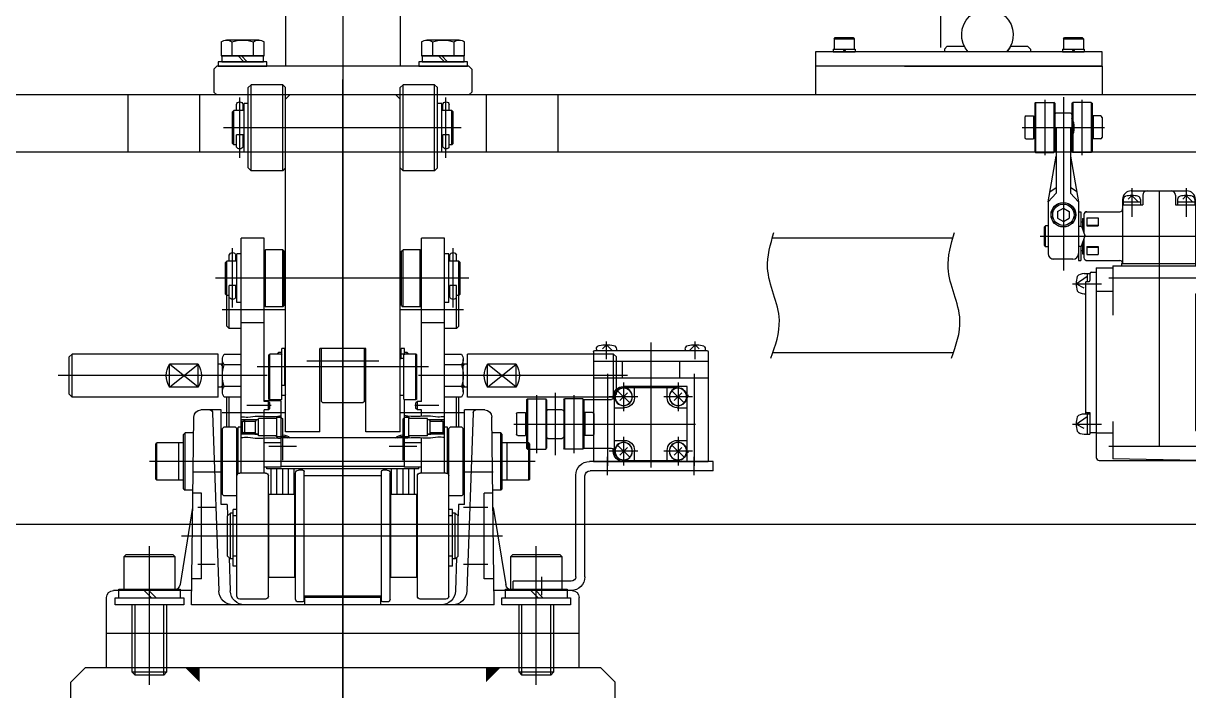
# Model space of a CAD drawing. Header units: millimetres. Extents: x 5349504 to 6791112, y -2212455 to -2153443.
# Drawn here: x 6345025.8 to 6345432.6, y -2200461.6 to -2200228.6 of the extents above; entities that cross this region are included whole.
import ezdxf

# ---------------------------------------------------------------- set-up
doc = ezdxf.new("R2010")
doc.units = ezdxf.units.MM
doc.header["$LTSCALE"] = 400
doc.layers.get('0').update_dxf_attribs({"lineweight": 9})
doc.layers.add('EQUIP', color=8, linetype='Continuous')
doc.layers.add('GRND', color=8, linetype='Continuous')

# ---------------------------------------------------------------- blocks, each defined once
blk = doc.blocks.new('A$C49864C3F')
for p, q in [((-56.2, 61.3), (-56.5, 61)), ((-56.2, 61.3), (-49.8, 61.3)), ((-56.2, 61.3), (-56.2, 43.8)), ((-49.5, 61), (-49.8, 61.3)), ((-49.8, 61.3), (-49.8, 43.8)), ((-43.5, 61), (-43.2, 61.3)), ((-36.8, 61.3), (-43.2, 61.3)), ((-43.2, 61.3), (-43.2, 43.8)), ((-36.8, 61.3), (-36.5, 61)), ((-36.8, 61.3), (-36.8, 43.8)), ((-56.5, 61), (-56.5, 44.1)), ((-44, 57.55), (-49.8, 57.55)), ((-49.5, 61), (-49.5, 44.1)), ((-43.5, 61), (-43.5, 44.1)), ((-36.5, 61), (-36.5, 44.1)), ((-60, 56.05), (-60, 49.05)), ((-59.5, 56.55), (-56.9, 56.55)), ((-56.9, 56.55), (-56.9, 48.55)), ((-56.9, 55.25), (-56.5, 55.25)), ((-36.1, 55.25), (-36.5, 55.25)), ((-36.1, 56.55), (-36.1, 48.55)), ((-33.5, 56.55), (-36.1, 56.55)), ((-33, 56.05), (-33, 49.05)), ((-56.9, 49.85), (-56.5, 49.85)), ((-49, 52.55), (-49, 29.55)), ((-44, 52.55), (-44, 29.55)), ((-36.1, 49.85), (-36.5, 49.85)), ((-59.5, 48.55), (-56.9, 48.55)), ((-33.5, 48.55), (-36.1, 48.55)), ((-56.5, 44.1), (-56.2, 43.8)), ((-56.2, 43.8), (-49.8, 43.8)), ((-51.8, 26.55), (-49, 42.55)), ((-49.8, 43.8), (-49.5, 44.1)), ((-44, 42.55), (-41.2, 26.55)), ((-43.2, 43.8), (-43.5, 44.1)), ((-36.8, 43.8), (-43.2, 43.8)), ((-36.5, 44.1), (-36.8, 43.8)), ((-49, 29.55), (-51.8, 26.55)), ((-51.19, 30.05), (-49, 31.55)), ((-41.81, 30.05), (-44, 31.55)), ((-44, 29.55), (-41.2, 26.55)), ((-22.6, 28.8), (-23.85, 27.55)), ((-22.8, 30.4), (-3.4, 30.4)), ((-22.6, 28.8), (-20.3, 26.5)), ((-18.8, 28.9), (-18.8, 25.5)), ((-7.4, 28.9), (-7.4, 25.5)), ((-3.6, 28.8), (-4.85, 27.55)), ((-3.6, 28.8), (-1.3, 26.5)), ((-51.8, 26.55), (-51.8, 8.55)), ((-41.2, 26.55), (-41.2, 6.1)), ((-25.8, 27.4), (-25.8, 5.1)), ((-25.8, 25.5), (-18.8, 25.5)), ((-25.6, 27.43), (-25.6, 25.5)), ((-19.6, 26.5), (-25.6, 26.5)), ((-19.6, 27.43), (-19.6, 25.5)), ((-7.4, 25.5), (-0.4, 25.5)), ((-6.6, 27.43), (-6.6, 25.5)), ((-0.6, 26.5), (-6.6, 26.5)), ((-0.6, 27.43), (-0.6, 25.5)), ((-0.4, 27.4), (-0.4, 4.2)), ((-48.5, 23.2), (-46.5, 24.36)), ((-48.5, 23.2), (-48.5, 20.9)), ((-48.5, 20.9), (-46.5, 19.74)), ((-46.5, 24.36), (-44.5, 23.2)), ((-46.5, 19.74), (-44.5, 20.9)), ((-44.5, 23.2), (-44.5, 20.9)), ((-41.2, 23.1), (-40.4, 23.1)), ((-40.4, 23.1), (-40.4, 18.1)), ((-39.8, 20.8), (-39.3, 20.8)), ((-39.8, 20.8), (-39.8, 16.96)), ((-39.3, 22.1), (-39.3, 15.54)), ((-38.7, 23.1), (-26.8, 23.1)), ((-38.3, 20.96), (-34.3, 20.96)), ((-38.3, 20.96), (-38.3, 18.19)), ((-34.3, 20.96), (-34.3, 18.19)), ((-53.2, 17.67), (-52.68, 18.2)), ((-53.2, 17.67), (-53.2, 11.42)), ((-51.8, 18.2), (-52.68, 18.2)), ((-52.68, 10.9), (-52.68, 18.2)), ((-41.2, 18.1), (-40.2, 18.1)), ((-40.4, 19.6), (-39.8, 19.6)), ((-40.2, 18.1), (-39.03, 14.77)), ((-38.3, 18.4), (-34.3, 18.4)), ((-38.3, 18.19), (-34.3, 18.19)), ((-40.2, 11.1), (-39.03, 14.43)), ((-39.8, 12.24), (-39.8, 8.4)), ((-39.3, 13.66), (-39.3, 7.1)), ((-53.2, 11.42), (-52.68, 10.9)), ((-51.8, 10.9), (-52.68, 10.9)), ((-41.2, 11.1), (-40.2, 11.1)), ((-40.4, 11.1), (-40.4, 6.1)), ((-40.4, 9.6), (-39.8, 9.6)), ((-39.8, 8.4), (-39.3, 8.4)), ((-38.3, 11.01), (-34.3, 11.01)), ((-38.3, 11.01), (-38.3, 8.24)), ((-38.3, 10.8), (-34.3, 10.8)), ((-38.3, 8.24), (-34.3, 8.24)), ((-34.3, 11.01), (-34.3, 8.24)), ((-43.2, 6.55), (-50.6, 6.55)), ((-41.2, 6.1), (-40.4, 6.1)), ((-38.7, 6.1), (-26.8, 6.1)), ((-29.2, 4.2), (-29.2, -13)), ((-29.2, 4.2), (0, 4.2)), ((-26.2, 5), (-26.2, 4.2)), ((-26.2, 5), (-0.4, 5)), ((0, 4.2), (0, -5.6)), ((-42, -2), (-38.2, 0.6)), ((-39.26, 1.5), (-37.2, 1.5)), ((-38.2, 1.5), (-38.2, -1.22)), ((-37.2, 1.5), (-37.2, -0.92)), ((-36.7, 2), (-35, 2)), ((-35, 3.5), (-29.2, 3.5)), ((-35, 3.5), (-35, -62.7)), ((-13.1, 0), (-13.1, -58.7)), ((-42, -2), (-39.39, -3.41)), ((-38.8, -1.72), (-38.8, -47.5)), ((-38.3, -1.22), (-37.5, -1.22)), ((-39.26, -5.5), (-38.8, -5.5)), ((-35, -4.65), (-29.2, -4.65)), ((-0.4, -5.6), (0, -5.6)), ((-0.4, -5.6), (-0.4, -53.3)), ((-0.4, -8), (0, -8)), ((0, -8), (0, -18)), ((-0.4, -18), (0, -18)), ((-0.4, -40), (0, -40)), ((0, -40), (0, -50)), ((-42, -51), (-38.2, -48.4)), ((-39.26, -47.5), (-37.2, -47.5)), ((-38.3, -47), (-37.2, -47)), ((-38.2, -47.5), (-38.2, -54.5)), ((-37.2, -47), (-37.2, -54.5)), ((-42, -51), (-39.39, -52.41)), ((-29.2, -50.1), (-29.2, -63.2)), ((-0.4, -50), (0, -50)), ((-39.26, -54.5), (-37.2, -54.5)), ((-37.2, -54), (-35, -54)), ((-35, -54.1), (-29.2, -54.1)), ((-0.4, -53.3), (0, -53.3)), ((0, -53.3), (0, -63.7)), ((-34, -63.7), (0, -63.7)), ((0, -63.7), (-29.2, -63.2))]:
    blk.add_line(p, q)
for radius in [4.3, 4.25, 3.73]:
    blk.add_circle((-46.5, 22.05), radius)
for centre, radius, start, end in [((-49, 57.05), 0.5, 90, 180), ((-44, 57.05), 0.5, 0, 90), ((-59.5, 56.05), 0.5, 90, 180), ((-49.5, 52.55), 6.8, 331.9273, 28.0727), ((-33.5, 56.05), 0.5, 0, 90), ((-59.5, 49.05), 0.5, 180, 270), ((-33.5, 49.05), 0.5, 270, 0), ((-49, 48.05), 0.5, 180, 270), ((-44, 48.05), 0.5, 270, 0), ((-22.8, 27.4), 3, 90, 180), ((-24.5, 27.43), 1.1, 105.9837, 180), ((-22.6, 20.8), 8, 74.0164, 105.9836), ((-20.7, 27.43), 1.1, 360, 74.0163), ((-17.3, 28.9), 1.5, 90, 180), ((-8.9, 28.9), 1.5, 0, 90), ((-5.5, 27.43), 1.1, 105.9837, 180), ((-3.6, 20.8), 8, 74.0164, 105.9836), ((-3.4, 27.4), 3, 0, 90), ((-1.7, 27.43), 1.1, 360, 74.0163), ((-38.3, 22.1), 1, 90, 180), ((-26.8, 24.1), 1, 270, 0), ((-39.5, 14.6), 0.5, 340.6374, 19.3625), ((-49.8, 8.55), 2, 180, 270), ((-43.2, 8.55), 2, 270, 0), ((-38.3, 7.1), 1, 180, 270), ((-26.8, 5.1), 1, 0, 90), ((-30.4, -2), 11.6, 167.667, 192.3329), ((-39.36, -1.75), 3.25, 88.2195, 136.7496), ((-36.7, 1.5), 0.5, 90, 180), ((-38.3, -1.72), 0.5, 90, 180), ((-37.5, -0.92), 0.3, 270, 0), ((-39.36, -2.25), 3.25, 223.2504, 271.7805), ((-30.4, -51), 11.6, 167.667, 192.3329), ((-39.36, -50.75), 3.25, 88.2195, 136.7496), ((-38.3, -46.5), 0.5, 180, 270), ((-39.36, -51.25), 3.25, 223.2504, 271.7805), ((-34, -62.7), 1, 180, 270)]:
    blk.add_arc(centre, radius, start, end)
blk.add_point((-53, 61.3))
at = {"layer": 'EQUIP'}
for p, q in [((-53, 62.21), (-53, 42.89)), ((-46.5, 63.11), (-46.5, 2.55)), ((-40, 62.21), (-40, 42.89)), ((-60.86, 52.55), (-32.19, 52.55)), ((-22.6, 31.37), (-22.6, 21.37)), ((-13.1, 30.4), (-13.1, -2.22)), ((-3.6, 31.37), (-3.6, 21.37)), ((-54.64, 14.55), (1.05, 14.55)), ((-30.66, 0), (1.46, 0)), ((-43.31, -2), (-33.21, -2)), ((-43.31, -51), (-33.21, -51)), ((-30.66, -58.7), (1.46, -58.7))]:
    blk.add_line(p, q, dxfattribs=at)
blk = doc.blocks.new('A$C31586371')
for p, q in [((-15.5, 40.8), (-16.91, 39.39)), ((-15.5, 40.8), (-13.5, 38.8)), ((15.5, 40.8), (13.5, 38.8)), ((15.5, 40.8), (16.91, 39.39)), ((-20, 38.3), (-20, 0)), ((19.5, 38.8), (-19.5, 38.8)), ((-19, 39.26), (-19, 38.8)), ((-12, 39.26), (-12, 38.8)), ((12, 39.26), (12, 38.8)), ((19, 39.26), (19, 38.8)), ((20, 38.3), (20, 0)), ((20, 35), (-19.8, 35)), ((-10, 35), (-10, 29.2)), ((10, 35), (10, 29.2)), ((20, 29.2), (-19.8, 29.2)), ((-12.7, 26.2), (9.6, 26.2)), ((-12.7, 0), (-12.7, 26.2)), ((-11.62, 20.48), (-7.38, 24.72)), ((9.2, 25.8), (-9.2, 25.8)), ((-5.7, 22.3), (-5.7, 25.8)), ((5.7, 22.3), (5.7, 25.8)), ((7.38, 20.48), (11.62, 24.72)), ((-13.1, 23.1), (-12.7, 23.1)), ((-8.16, 21.26), (-10.84, 23.94)), ((10.84, 21.26), (8.16, 23.94)), ((12.7, 3.9), (12.7, 22.3)), ((13.1, 21.8), (13.1, 22.7)), ((23.5, 21.65), (13.7, 21.65)), ((23.7, 21.85), (23.4, 21.55)), ((23.4, 21.55), (23.4, 4.65)), ((23.7, 21.85), (30.1, 21.85)), ((23.7, 21.85), (23.7, 4.35)), ((30.4, 21.55), (30.1, 21.85)), ((30.1, 21.85), (30.1, 4.35)), ((30.4, 21.55), (30.4, 4.65)), ((36.4, 21.55), (36.7, 21.85)), ((36.4, 21.55), (36.4, 4.65)), ((43.1, 21.85), (36.7, 21.85)), ((36.7, 21.85), (36.7, 4.35)), ((43.1, 21.85), (43.4, 21.55)), ((43.1, 21.85), (43.1, 4.35)), ((43.4, 21.55), (43.4, 4.65)), ((-9.2, 18.8), (-12.7, 18.8)), ((12.7, 18.8), (9.2, 18.8)), ((19.9, 16.6), (19.9, 9.6)), ((20.4, 17.1), (23, 17.1)), ((23, 17.1), (23, 9.1)), ((30.9, 18.1), (36.7, 18.1)), ((46.4, 17.1), (43.8, 17.1)), ((43.8, 17.1), (43.8, 9.1)), ((46.9, 16.6), (46.9, 9.6)), ((23, 15.8), (23.4, 15.8)), ((43.8, 15.8), (43.4, 15.8)), ((20.4, 9.1), (23, 9.1)), ((23, 10.4), (23.4, 10.4)), ((43.8, 10.4), (43.4, 10.4)), ((46.4, 9.1), (43.8, 9.1)), ((-9.2, 7.4), (-12.7, 7.4)), ((-11.62, 1.48), (-7.38, 5.72)), ((-8.16, 2.26), (-10.84, 4.94)), ((7.38, 1.48), (11.62, 5.72)), ((10.84, 2.26), (8.16, 4.94)), ((12.7, 7.4), (9.2, 7.4)), ((13.1, 3.5), (13.1, 4.4)), ((23.4, 4.65), (13.7, 4.65)), ((23.4, 4.65), (23.7, 4.35)), ((23.7, 4.35), (30.1, 4.35)), ((30.1, 4.35), (30.4, 4.65)), ((35.9, 8.1), (30.9, 8.1)), ((36.7, 4.35), (36.4, 4.65)), ((43.1, 4.35), (36.7, 4.35)), ((43.4, 4.65), (43.1, 4.35)), ((20, 0), (-20, 0)), ((9.2, 0.4), (-9.2, 0.4)), ((-5.7, 0.4), (-5.7, 3.9)), ((5.7, 0.4), (5.7, 3.9)), ((-12.7, 0), (9.6, 0))]:
    blk.add_line(p, q)
at = {"color": 7, "linetype": 'Continuous'}
blk.add_line((-13.1, 3.1), (-12.7, 3.1), dxfattribs=at)
for centre, radius in [((-9.5, 22.6), 3.1), ((-9.5, 22.6), 3), ((9.5, 22.6), 3.1), ((9.5, 22.6), 3), ((-9.5, 3.6), 3.1), ((-9.5, 3.6), 3), ((9.5, 3.6), 3.1), ((9.5, 3.6), 3)]:
    blk.add_circle(centre, radius)
for centre, radius, start, end in [((-15.5, 29.2), 11.6, 77.6671, 102.333), ((15.5, 29.2), 11.6, 77.667, 102.3329), ((-19.5, 38.3), 0.5, 90, 180), ((-17.7, 39.26), 1.3, 102.333, 180), ((-13.3, 39.26), 1.3, 0, 77.6671), ((13.3, 39.26), 1.3, 102.3329, 180), ((17.7, 39.26), 1.3, 360, 77.667), ((19.5, 38.3), 0.5, 0, 90), ((-9.2, 22.3), 3.5, 90, 180), ((9.2, 22.3), 3.5, 359.9999, 90), ((9.6, 22.7), 3.5, 359.9999, 89.9998), ((-9.2, 22.3), 3.5, 270, 360), ((9.2, 22.3), 3.5, 180.0001, 270), ((13.7, 22.65), 1, 180, 270), ((20.4, 16.6), 0.5, 90, 180), ((30.9, 17.6), 0.5, 90, 180), ((35.9, 17.6), 0.5, 0, 90), ((46.4, 16.6), 0.5, 0, 90), ((20.4, 9.6), 0.5, 180, 270), ((30.9, 8.6), 0.5, 180, 270), ((35.9, 8.6), 0.5, 270, 0), ((46.4, 9.6), 0.5, 270, 0), ((-9.2, 3.9), 3.5, 359.9999, 90), ((9.2, 3.9), 3.5, 90, 180), ((13.7, 3.65), 1, 90, 180), ((-9.2, 3.9), 3.5, 180.0001, 270), ((9.2, 3.9), 3.5, 270, 360), ((9.6, 3.5), 3.5, 270.0001, 359.9999)]:
    blk.add_arc(centre, radius, start, end)
blk.add_point((39.9, 21.85))
at = {"layer": 'EQUIP'}
for p, q in [((-15.5, 35.8), (-15.5, 41.92)), ((0, 41.59), (0, -2.09)), ((15.5, 35.8), (15.5, 41.92)), ((-15.1, 30.66), (-15.1, -1.46)), ((15.1, 30.66), (15.1, -1.46)), ((-9.5, 27.6), (-9.5, 17.6)), ((9.5, 27.6), (9.5, 17.6)), ((-14.5, 22.6), (-4.5, 22.6)), ((4.5, 22.6), (14.5, 22.6)), ((26.9, 23.22), (26.9, 2.98)), ((33.4, 24.02), (33.4, 2.17)), ((39.9, 23.22), (39.9, 2.98)), ((47.76, 13.1), (-15.59, 13.1)), ((-9.5, 8.6), (-9.5, -1.4)), ((9.5, 8.6), (9.5, -1.4)), ((-14.5, 3.6), (-4.5, 3.6)), ((4.5, 3.6), (14.5, 3.6))]:
    blk.add_line(p, q, dxfattribs=at)
blk = doc.blocks.new('A$C65627FEB')
at = {"layer": 'EQUIP'}
for p, q in [((0, 94.8), (0, -4.55)), ((-208.6, 84.15), (-208.6, 36.54)), ((-20, 85), (-20, 30)), ((20, 85), (20, 30)), ((-258.1, 40), (-258.5, 39.6)), ((-258.5, 39.6), (-258.5, 36)), ((-251.5, 39.6), (-258.5, 39.6)), ((-251.9, 40), (-258.1, 40)), ((-251.5, 39.6), (-251.9, 40)), ((-251.5, 39.6), (-251.5, 36)), ((-239, 37), (-240, 36)), ((-233.06, 37), (-239, 37)), ((-211, 37), (-216.94, 37)), ((-210, 36), (-211, 37)), ((-178.1, 40), (-178.5, 39.6)), ((-178.5, 39.6), (-178.5, 36)), ((-171.5, 39.6), (-178.5, 39.6)), ((-171.9, 40), (-178.1, 40)), ((-171.5, 39.6), (-171.9, 40)), ((-171.5, 39.6), (-171.5, 36)), ((-42.51, 33.6), (-42.51, 38.52)), ((-40.63, 39.1), (-29.37, 39.1)), ((-38.75, 38.52), (-38.75, 33.6)), ((-31.25, 38.52), (-31.25, 33.6)), ((-27.49, 38.52), (-27.49, 33.6)), ((27.49, 33.6), (27.49, 38.52)), ((29.37, 39.1), (40.63, 39.1)), ((31.25, 38.52), (31.25, 33.6)), ((38.75, 38.52), (38.75, 33.6)), ((42.51, 38.52), (42.51, 33.6)), ((-265, 30), (-265, 35)), ((-265, 35), (-165, 35)), ((-251.2, 36), (-258.8, 36)), ((-258.8, 36), (-258.8, 35)), ((-251.2, 35), (-258.8, 35)), ((-254.82, 36), (-255.54, 35)), ((-254.49, 36), (-255.21, 35)), ((-251.2, 36), (-251.2, 35)), ((-240, 36), (-240, 35)), ((-210, 36), (-210, 35)), ((-171.2, 36), (-178.8, 36)), ((-178.8, 36), (-178.8, 35)), ((-171.2, 35), (-178.8, 35)), ((-174.82, 36), (-175.54, 35)), ((-174.49, 36), (-175.21, 35)), ((-171.2, 36), (-171.2, 35)), ((-165, 35), (-165, 30)), ((-27.49, 33.6), (-42.51, 33.6)), ((-42.3, 31.6), (-42.3, 33.6)), ((-42.3, 33.6), (-27.7, 33.6)), ((-36.57, 31.6), (-34.57, 33.6)), ((-35.43, 31.6), (-33.43, 33.6)), ((-27.7, 33.6), (-27.7, 31.6)), ((42.51, 33.6), (27.49, 33.6)), ((27.7, 31.6), (27.7, 33.6)), ((27.7, 33.6), (42.3, 33.6)), ((33.43, 31.6), (35.43, 33.6)), ((34.57, 31.6), (36.57, 33.6)), ((42.3, 33.6), (42.3, 31.6)), ((-265, 30), (-165, 30)), ((-265, 30), (-265, 20)), ((-215, 30), (-265, 30)), ((-196, 30), (-234, 30)), ((-215, 30), (-165, 30)), ((-165, 30), (-165, 20)), ((-45, 29), (-44, 30)), ((-45, 29), (-45, 21)), ((-44, 30), (44, 30)), ((-43.5, 30), (-43.5, 31.6)), ((-43.5, 31.6), (-26.5, 31.6)), ((-26.5, 30), (-43.5, 30)), ((-27.7, 31.6), (-42.3, 31.6)), ((-26.5, 31.6), (-26.5, 30)), ((26.5, 30), (26.5, 31.6)), ((26.5, 31.6), (43.5, 31.6)), ((43.5, 30), (26.5, 30)), ((42.3, 31.6), (27.7, 31.6)), ((43.5, 31.6), (43.5, 30)), ((44, 30), (45, 29)), ((45, 29), (45, 21)), ((-44, 20), (-45, 21)), ((45, 21), (44, 20)), ((-400, 20), (-45, 20)), ((-175.5, 20), (-45, 20)), ((-75, 20), (-75, 0)), ((-50, 20), (-50, 0)), ((-45, 20), (45, 20)), ((-44, 20), (44, 20)), ((45, 20), (400, 20)), ((45, 20), (239, 20)), ((50, 20), (50, 0)), ((75, 20), (75, 0)), ((-400, 0), (400, 0))]:
    blk.add_line(p, q, dxfattribs=at)
for centre, radius, start, end in [((-225, 41), 9, 318.1897, 221.8103), ((-225, 41), 9, 206.3878, 221.8103), ((-225, 41), 9, 318.1897, 333.6122), ((-40.63, 35.78), 3.32, 55.6158, 124.3842), ((-35, 26.68), 12.42, 72.412, 107.588), ((-29.37, 35.78), 3.32, 55.6158, 124.3842), ((29.37, 35.78), 3.32, 55.6158, 124.3842), ((35, 26.68), 12.42, 72.412, 107.588), ((40.63, 35.78), 3.32, 55.6158, 124.3842)]:
    blk.add_arc(centre, radius, start, end, dxfattribs=at)
blk = doc.blocks.new('BL-EQ-SECT_1_20230313')
at = {"layer": 'EQUIP'}
for p, q in [((24682.74, 2902.6), (24682.74, 252.6)), ((24682.74, 664.6), (24682.74, 927.93)), ((24650.74, 926.15), (24649.74, 925.15)), ((24649.74, 897.15), (24649.74, 925.15)), ((24650.74, 896.15), (24650.74, 926.15)), ((24650.74, 926.15), (24661.74, 926.15)), ((24661.74, 896.15), (24661.74, 926.15)), ((24661.74, 926.15), (24662.74, 925.15)), ((24662.74, 804.94), (24662.74, 925.15)), ((24703.74, 926.15), (24702.74, 925.15)), ((24702.74, 804.94), (24702.74, 925.15)), ((24703.74, 926.15), (24714.74, 926.15)), ((24703.74, 896.15), (24703.74, 926.15)), ((24714.74, 896.15), (24714.74, 926.15)), ((24714.74, 926.15), (24715.74, 925.15)), ((24715.74, 897.15), (24715.74, 925.15)), ((24646.74, 900.65), (24646.74, 921.65)), ((24648.24, 902.65), (24648.24, 919.65)), ((24648.24, 919.65), (24649.74, 919.65)), ((24664.24, 922.65), (24662.74, 921.15)), ((24664.24, 922.65), (24701.24, 922.65)), ((24701.24, 922.65), (24702.74, 921.15)), ((24715.74, 919.65), (24717.24, 919.65)), ((24717.24, 902.65), (24717.24, 919.65)), ((24718.74, 900.65), (24718.74, 921.65)), ((24644.24, 916.65), (24644.74, 917.15)), ((24644.24, 905.65), (24644.24, 916.65)), ((24644.74, 905.15), (24644.74, 917.15)), ((24644.74, 917.15), (24648.24, 917.15)), ((24645.59, 917.15), (24645.59, 919.25)), ((24647.89, 917.15), (24647.89, 919.25)), ((24717.24, 917.15), (24720.74, 917.15)), ((24717.59, 917.15), (24717.59, 919.25)), ((24719.89, 917.15), (24719.89, 919.25)), ((24720.74, 905.15), (24720.74, 917.15)), ((24721.24, 916.65), (24720.74, 917.15)), ((24721.24, 905.65), (24721.24, 916.65)), ((24641.49, 911.15), (24724.45, 911.15)), ((24645.59, 908.64), (24647.89, 908.64)), ((24645.59, 904.41), (24645.59, 908.64)), ((24647.89, 904.47), (24647.89, 908.64)), ((24717.59, 904.47), (24717.59, 908.64)), ((24717.59, 908.64), (24719.89, 908.64)), ((24719.89, 904.41), (24719.89, 908.64)), ((24644.74, 905.15), (24644.24, 905.65)), ((24644.74, 905.15), (24645.59, 905.15)), ((24647.89, 905.15), (24648.24, 905.15)), ((24717.24, 905.15), (24717.59, 905.15)), ((24719.89, 905.15), (24720.74, 905.15)), ((24720.74, 905.15), (24721.24, 905.65)), ((24648.24, 902.65), (24649.74, 902.65)), ((24715.74, 902.65), (24717.24, 902.65)), ((24650.74, 896.15), (24649.74, 897.15)), ((24650.74, 896.15), (24661.74, 896.15)), ((24661.74, 896.15), (24662.74, 897.15)), ((24703.74, 896.15), (24702.74, 897.15)), ((24703.74, 896.15), (24714.74, 896.15)), ((24714.74, 896.15), (24715.74, 897.15)), ((24469.81, 872.6), (24532.86, 872.6)), ((24647.24, 790.6), (24647.24, 872.6)), ((24647.24, 872.6), (24655.24, 872.6)), ((24655.24, 815.62), (24655.24, 872.6)), ((24710.24, 815.62), (24710.24, 872.6)), ((24710.24, 872.6), (24718.24, 872.6)), ((24718.24, 790.6), (24718.24, 872.6)), ((24643.09, 864.6), (24643.09, 866.67)), ((24644.24, 848.42), (24644.24, 869.07)), ((24645.39, 864.6), (24645.39, 866.67)), ((24645.74, 867.07), (24647.24, 867.07)), ((24645.74, 858.6), (24645.74, 867.07)), ((24655.24, 868.07), (24655.74, 868.57)), ((24655.74, 858.6), (24655.74, 868.57)), ((24655.74, 868.57), (24661.74, 868.57)), ((24661.74, 858.6), (24661.74, 868.57)), ((24662.24, 868.07), (24661.74, 868.57)), ((24662.24, 849.07), (24662.24, 868.07)), ((24703.24, 868.07), (24703.74, 868.57)), ((24703.24, 849.07), (24703.24, 868.07)), ((24703.74, 868.57), (24709.74, 868.57)), ((24703.74, 858.6), (24703.74, 868.57)), ((24710.24, 868.07), (24709.74, 868.57)), ((24709.74, 858.6), (24709.74, 868.57)), ((24718.24, 867.07), (24719.74, 867.07)), ((24719.74, 858.6), (24719.74, 867.07)), ((24720.09, 864.6), (24720.09, 866.67)), ((24721.24, 848.42), (24721.24, 869.07)), ((24722.39, 864.6), (24722.39, 866.67)), ((24641.74, 864.1), (24642.24, 864.6)), ((24641.74, 858.6), (24641.74, 864.1)), ((24642.24, 858.6), (24642.24, 864.6)), ((24642.24, 864.6), (24645.74, 864.6)), ((24662.24, 864.6), (24662.74, 864.6)), ((24702.74, 864.6), (24703.24, 864.6)), ((24719.74, 864.6), (24723.24, 864.6)), ((24723.74, 864.1), (24723.24, 864.6)), ((24723.24, 858.6), (24723.24, 864.6)), ((24723.74, 858.6), (24723.74, 864.1)), ((24638.8, 858.6), (24727.18, 858.6)), ((24641.74, 853.05), (24641.74, 858.55)), ((24642.24, 841.9), (24642.24, 858.55)), ((24645.74, 850.07), (24645.74, 858.55)), ((24655.74, 848.57), (24655.74, 858.55)), ((24661.74, 848.57), (24661.74, 858.55)), ((24703.74, 848.57), (24703.74, 858.55)), ((24709.74, 848.57), (24709.74, 858.55)), ((24719.74, 850.07), (24719.74, 858.55)), ((24723.24, 841.9), (24723.24, 858.55)), ((24723.74, 853.05), (24723.74, 858.55)), ((24643.09, 856.1), (24645.39, 856.1)), ((24643.09, 851.87), (24643.09, 856.1)), ((24645.39, 851.93), (24645.39, 856.1)), ((24720.09, 856.1), (24722.39, 856.1)), ((24720.09, 851.93), (24720.09, 856.1)), ((24722.39, 851.87), (24722.39, 856.1)), ((24641.74, 853.05), (24642.24, 852.55)), ((24642.24, 852.55), (24643.09, 852.55)), ((24643.04, 841.1), (24643.04, 852.55)), ((24645.39, 852.55), (24645.74, 852.55)), ((24662.24, 852.55), (24662.74, 852.55)), ((24702.74, 852.55), (24703.24, 852.55)), ((24719.74, 852.55), (24720.09, 852.55)), ((24722.39, 852.55), (24723.24, 852.55)), ((24722.44, 841.1), (24722.44, 852.55)), ((24723.74, 853.05), (24723.24, 852.55)), ((24640.66, 847.6), (24662.53, 847.6)), ((24645.74, 850.07), (24647.24, 850.07)), ((24655.24, 849.07), (24655.74, 848.57)), ((24655.74, 848.57), (24661.74, 848.57)), ((24662.24, 849.07), (24661.74, 848.57)), ((24702.94, 847.6), (24724.82, 847.6)), ((24703.24, 849.07), (24703.74, 848.57)), ((24703.74, 848.57), (24709.74, 848.57)), ((24710.24, 849.07), (24709.74, 848.57)), ((24718.24, 850.07), (24719.74, 850.07)), ((24647.24, 843.05), (24655.24, 843.05)), ((24710.24, 843.05), (24718.24, 843.05)), ((24643.04, 841.1), (24642.24, 841.9)), ((24643.04, 841.1), (24647.24, 841.1)), ((24718.24, 841.1), (24722.44, 841.1)), ((24722.44, 841.1), (24723.24, 841.9)), ((24661.24, 832.12), (24661.24, 834.12)), ((24661.24, 834.12), (24662.44, 834.12)), ((24662.44, 830.62), (24662.44, 834.12)), ((24674.74, 834.12), (24690.74, 834.12)), ((24674.74, 804.94), (24674.74, 834.12)), ((24675.24, 815.62), (24675.24, 834.12)), ((24690.24, 815.62), (24690.24, 834.12)), ((24690.74, 804.94), (24690.74, 834.12)), ((24703.04, 834.12), (24704.04, 834.12)), ((24703.04, 821.13), (24703.04, 834.12)), ((24704.04, 816.42), (24704.04, 834.12)), ((24469.6, 832.6), (24532.65, 832.6)), ((24587.24, 831.1), (24588.24, 832.1)), ((24587.24, 818.1), (24587.24, 831.1)), ((24588.24, 832.1), (24639.24, 832.1)), ((24588.24, 817.1), (24588.24, 832.1)), ((24639.24, 817.1), (24639.24, 832.1)), ((24640.74, 818.97), (24640.74, 830.22)), ((24656.94, 831.82), (24657.24, 832.12)), ((24656.94, 816.42), (24656.94, 831.82)), ((24657.24, 832.12), (24661.14, 832.12)), ((24657.24, 816.12), (24657.24, 832.12)), ((24659.74, 832.12), (24660.24, 832.62)), ((24660.24, 832.62), (24661.24, 832.62)), ((24660.24, 832.12), (24660.24, 832.62)), ((24661.24, 832.12), (24662.44, 832.12)), ((24661.44, 816.42), (24661.44, 831.82)), ((24661.44, 830.62), (24662.44, 830.62)), ((24662.44, 832.62), (24662.74, 832.62)), ((24702.74, 832.62), (24703.04, 832.62)), ((24704.04, 832.62), (24705.24, 832.62)), ((24704.34, 832.12), (24708.24, 832.12)), ((24705.24, 832.12), (24705.24, 832.62)), ((24705.74, 832.12), (24705.24, 832.62)), ((24708.24, 816.12), (24708.24, 832.12)), ((24708.54, 831.82), (24708.24, 832.12)), ((24708.54, 816.42), (24708.54, 831.82)), ((24724.74, 818.97), (24724.74, 830.22)), ((24726.24, 832.1), (24777.24, 832.1)), ((24726.24, 817.1), (24726.24, 832.1)), ((24778.24, 831.1), (24777.24, 832.1)), ((24777.24, 817.1), (24777.24, 832.1)), ((24778.24, 818.1), (24778.24, 831.1)), ((24622.24, 820.6), (24622.24, 828.6)), ((24622.24, 828.6), (24632.24, 828.6)), ((24632.24, 820.6), (24622.24, 828.6)), ((24622.24, 820.6), (24632.24, 828.6)), ((24632.24, 820.6), (24632.24, 828.6)), ((24639.24, 828.6), (24640.74, 828.6)), ((24640.74, 827.97), (24640.31, 828.6)), ((24641.32, 828.35), (24647.24, 828.35)), ((24652.84, 827.62), (24712.64, 827.62)), ((24670.18, 829.6), (24695.3, 829.6)), ((24718.24, 828.35), (24724.16, 828.35)), ((24724.74, 828.6), (24726.24, 828.6)), ((24724.74, 827.97), (24725.16, 828.6)), ((24733.24, 820.6), (24733.24, 828.6)), ((24733.24, 828.6), (24743.24, 828.6)), ((24733.24, 820.6), (24743.24, 828.6)), ((24743.24, 820.6), (24733.24, 828.6)), ((24743.24, 820.6), (24743.24, 828.6)), ((24583.39, 824.6), (24656.29, 824.6)), ((24709.18, 824.6), (24782.09, 824.6)), ((24587.24, 818.1), (24588.24, 817.1)), ((24622.24, 820.6), (24632.24, 820.6)), ((24639.24, 820.6), (24640.74, 820.6)), ((24640.74, 821.22), (24640.31, 820.6)), ((24641.32, 820.84), (24647.24, 820.84)), ((24703.04, 821.13), (24704.04, 821.13)), ((24718.24, 820.84), (24724.16, 820.84)), ((24724.74, 821.22), (24725.16, 820.6)), ((24724.74, 820.6), (24726.24, 820.6)), ((24733.24, 820.6), (24743.24, 820.6)), ((24778.24, 818.1), (24777.24, 817.1)), ((24588.24, 817.1), (24639.24, 817.1)), ((24642.24, 806.6), (24642.24, 817.09)), ((24643.04, 806.6), (24643.04, 817.09)), ((24649.28, 814.12), (24657.67, 814.12)), ((24655.24, 815.62), (24656.74, 815.62)), ((24656.74, 812.62), (24656.74, 815.62)), ((24656.74, 815.62), (24657.24, 815.12)), ((24656.94, 816.42), (24657.24, 816.12)), ((24657.24, 816.12), (24661.14, 816.12)), ((24657.24, 813.12), (24657.24, 815.12)), ((24661.24, 792.63), (24661.24, 816.14)), ((24661.44, 817.62), (24662.44, 817.62)), ((24675.24, 815.62), (24675.74, 815.12)), ((24675.74, 815.12), (24689.74, 815.12)), ((24689.74, 815.12), (24690.24, 815.62)), ((24703.04, 817.62), (24704.04, 817.62)), ((24704.24, 815.81), (24710.24, 815.81)), ((24704.24, 792.63), (24704.24, 815.81)), ((24704.34, 816.12), (24708.24, 816.12)), ((24707.81, 814.12), (24716.2, 814.12)), ((24708.54, 816.42), (24708.24, 816.12)), ((24708.74, 815.62), (24708.24, 815.12)), ((24708.24, 813.12), (24708.24, 815.12)), ((24708.74, 815.62), (24710.24, 815.62)), ((24708.74, 812.62), (24708.74, 815.62)), ((24722.44, 806.6), (24722.44, 817.09)), ((24723.24, 806.6), (24723.24, 817.09)), ((24726.24, 817.1), (24777.24, 817.1)), ((24629.88, 744.6), (24630.71, 810.13)), ((24633.21, 812.6), (24640.24, 812.6)), ((24637.27, 811.63), (24639.44, 749.42)), ((24640.24, 779.6), (24640.24, 812.6)), ((24640.66, 811.6), (24662.53, 811.6)), ((24653.24, 809.62), (24659.74, 809.62)), ((24653.24, 803.62), (24653.24, 809.62)), ((24655.24, 810.41), (24655.24, 812.62)), ((24655.24, 812.62), (24656.74, 812.62)), ((24656.74, 812.62), (24657.24, 813.12)), ((24659.54, 810.12), (24661.24, 810.12)), ((24659.54, 809.62), (24659.54, 810.12)), ((24659.74, 803.22), (24659.74, 810.02)), ((24659.74, 810.02), (24661.24, 810.02)), ((24661.24, 810.02), (24661.74, 809.52)), ((24661.74, 795.08), (24661.74, 809.52)), ((24702.94, 811.6), (24724.82, 811.6)), ((24704.24, 810.02), (24703.74, 809.52)), ((24703.74, 795.08), (24703.74, 809.52)), ((24704.24, 810.12), (24705.94, 810.12)), ((24704.24, 810.02), (24705.74, 810.02)), ((24705.74, 803.22), (24705.74, 810.02)), ((24705.74, 809.62), (24712.24, 809.62)), ((24705.94, 809.62), (24705.94, 810.12)), ((24708.74, 812.62), (24708.24, 813.12)), ((24708.74, 812.62), (24710.24, 812.62)), ((24710.24, 790.6), (24710.24, 812.62)), ((24712.24, 803.62), (24712.24, 809.62)), ((24725.24, 779.6), (24725.24, 812.6)), ((24725.24, 812.6), (24732.27, 812.6)), ((24728.2, 811.63), (24726.03, 749.42)), ((24735.6, 744.6), (24734.77, 810.13)), ((24640.74, 806.1), (24641.24, 806.6)), ((24640.74, 783.1), (24640.74, 806.1)), ((24641.24, 806.6), (24645.24, 806.6)), ((24645.74, 806.1), (24645.24, 806.6)), ((24645.74, 747.6), (24645.74, 806.1)), ((24646.24, 790.46), (24646.24, 806.6)), ((24646.24, 806.6), (24647.24, 806.6)), ((24647.24, 809.12), (24653.24, 809.12)), ((24647.24, 808.62), (24652.24, 808.62)), ((24647.74, 808.32), (24648.54, 809.12)), ((24647.74, 804.92), (24647.74, 808.32)), ((24652.04, 809.22), (24651.98, 809.12)), ((24652.04, 809.12), (24652.04, 809.22)), ((24652.04, 809.22), (24653.24, 809.22)), ((24652.53, 809.12), (24652.24, 808.62)), ((24652.24, 804.62), (24652.24, 808.62)), ((24712.24, 809.22), (24713.44, 809.22)), ((24712.24, 809.12), (24718.24, 809.12)), ((24712.95, 809.12), (24713.24, 808.62)), ((24713.24, 804.62), (24713.24, 808.62)), ((24713.24, 808.62), (24718.24, 808.62)), ((24713.44, 809.12), (24713.44, 809.22)), ((24713.44, 809.22), (24713.5, 809.12)), ((24716.94, 804.12), (24716.94, 809.12)), ((24717.74, 808.32), (24716.94, 809.12)), ((24717.74, 804.92), (24717.74, 808.32)), ((24718.24, 806.6), (24719.24, 806.6)), ((24719.24, 790.46), (24719.24, 806.6)), ((24719.74, 806.1), (24720.24, 806.6)), ((24719.74, 747.6), (24719.74, 806.1)), ((24720.24, 806.6), (24724.24, 806.6)), ((24724.74, 806.1), (24724.24, 806.6)), ((24724.74, 783.1), (24724.74, 806.1)), ((24627.14, 804.1), (24627.64, 804.6)), ((24627.14, 785.1), (24627.14, 804.1)), ((24627.64, 784.6), (24627.64, 804.6)), ((24627.64, 804.6), (24630.64, 804.6)), ((24640.24, 802.6), (24640.74, 802.6)), ((24645.74, 802.6), (24646.24, 802.6)), ((24647.24, 804.62), (24652.24, 804.62)), ((24647.24, 804.12), (24653.24, 804.12)), ((24647.74, 804.92), (24648.54, 804.12)), ((24652.04, 804.02), (24651.98, 804.12)), ((24652.04, 804.02), (24652.04, 804.12)), ((24652.04, 804.02), (24653.24, 804.02)), ((24652.53, 804.12), (24652.24, 804.62)), ((24653.24, 803.62), (24659.74, 803.62)), ((24655.24, 790.6), (24655.24, 802.83)), ((24659.54, 803.12), (24659.54, 803.62)), ((24659.54, 803.12), (24661.24, 803.12)), ((24659.74, 803.22), (24661.24, 803.22)), ((24661.24, 803.22), (24661.74, 803.72)), ((24661.24, 802.88), (24704.24, 802.88)), ((24662.74, 804.94), (24674.74, 804.94)), ((24690.74, 804.94), (24702.74, 804.94)), ((24704.24, 803.22), (24703.74, 803.72)), ((24704.24, 803.22), (24705.74, 803.22)), ((24704.24, 803.12), (24705.94, 803.12)), ((24705.74, 803.62), (24712.24, 803.62)), ((24705.94, 803.12), (24705.94, 803.62)), ((24712.24, 804.12), (24718.24, 804.12)), ((24712.24, 804.02), (24713.44, 804.02)), ((24712.95, 804.12), (24713.24, 804.62)), ((24713.24, 804.62), (24718.24, 804.62)), ((24713.44, 804.02), (24713.5, 804.12)), ((24713.44, 804.02), (24713.44, 804.12)), ((24717.74, 804.92), (24716.94, 804.12)), ((24719.24, 802.6), (24719.74, 802.6)), ((24724.74, 802.6), (24725.24, 802.6)), ((24734.84, 804.6), (24737.84, 804.6)), ((24737.84, 784.6), (24737.84, 804.6)), ((24738.34, 804.1), (24737.84, 804.6)), ((24738.34, 785.1), (24738.34, 804.1)), ((24617.44, 800.7), (24617.84, 801.1)), ((24617.44, 788.5), (24617.44, 800.7)), ((24617.84, 788.1), (24617.84, 801.1)), ((24617.84, 801.1), (24627.14, 801.1)), ((24625.44, 788.1), (24625.44, 801.1)), ((24655.24, 801.12), (24661.24, 801.12)), ((24656.94, 799.88), (24666.54, 799.88)), ((24698.94, 799.88), (24708.54, 799.88)), ((24704.24, 801.12), (24710.24, 801.12)), ((24738.34, 801.1), (24747.64, 801.1)), ((24740.04, 788.1), (24740.04, 801.1)), ((24747.64, 788.1), (24747.64, 801.1)), ((24748.04, 800.7), (24747.64, 801.1)), ((24748.04, 788.5), (24748.04, 800.7)), ((24553.44, 794.6), (24596.64, 794.6)), ((24553.44, 791.4), (24553.44, 794.6)), ((24560.14, 789.8), (24560.14, 796.2)), ((24590.34, 789.8), (24590.34, 796.2)), ((24615.66, 794.6), (24750.19, 794.6)), ((24553.44, 791.4), (24596.44, 791.4)), ((24598.24, 754.4), (24598.24, 789.6)), ((24601.44, 754.4), (24601.44, 789.8)), ((24630.24, 790.92), (24640.24, 790.92)), ((24646.74, 790.6), (24655.74, 790.6)), ((24655.24, 792.63), (24661.24, 792.63)), ((24656.24, 792.1), (24656.24, 792.63)), ((24656.24, 792.1), (24709.24, 792.1)), ((24656.74, 747.6), (24656.74, 789.6)), ((24657.74, 783.1), (24657.74, 792.1)), ((24659.74, 783.1), (24659.74, 792.1)), ((24661.24, 792.88), (24704.24, 792.88)), ((24661.74, 783.1), (24661.74, 792.1)), ((24663.74, 783.1), (24663.74, 792.1)), ((24665.74, 783.1), (24665.74, 792.1)), ((24666.24, 746.6), (24666.24, 790.6)), ((24667.24, 791.6), (24668.74, 791.6)), ((24669.24, 746.1), (24669.24, 791.1)), ((24669.24, 789.6), (24696.24, 789.6)), ((24696.24, 746.1), (24696.24, 791.1)), ((24696.74, 791.6), (24698.24, 791.6)), ((24699.24, 746.6), (24699.24, 790.6)), ((24699.74, 783.1), (24699.74, 792.1)), ((24701.74, 783.1), (24701.74, 792.1)), ((24703.74, 783.1), (24703.74, 792.1)), ((24704.24, 792.63), (24710.24, 792.63)), ((24705.74, 783.1), (24705.74, 792.1)), ((24707.74, 783.1), (24707.74, 792.1)), ((24708.74, 747.6), (24708.74, 789.6)), ((24709.24, 792.1), (24709.24, 792.63)), ((24709.74, 790.6), (24718.74, 790.6)), ((24725.24, 790.92), (24735.24, 790.92)), ((24617.44, 788.5), (24617.84, 788.1)), ((24617.84, 788.1), (24627.14, 788.1)), ((24640.24, 786.6), (24640.74, 786.6)), ((24724.74, 786.6), (24725.24, 786.6)), ((24738.34, 788.1), (24747.64, 788.1)), ((24748.04, 788.5), (24747.64, 788.1)), ((24627.14, 785.1), (24627.64, 784.6)), ((24627.64, 784.6), (24630.38, 784.6)), ((24630.37, 783.6), (24633.44, 783.6)), ((24633.44, 753.6), (24633.44, 783.6)), ((24640.74, 783.1), (24641.24, 782.6)), ((24641.24, 782.6), (24645.74, 782.6)), ((24656.94, 754.1), (24656.94, 783.1)), ((24656.94, 783.1), (24665.94, 783.1)), ((24665.94, 754.1), (24665.94, 783.1)), ((24699.54, 754.1), (24699.54, 783.1)), ((24699.54, 783.1), (24708.54, 783.1)), ((24708.54, 754.1), (24708.54, 783.1)), ((24719.74, 782.6), (24724.24, 782.6)), ((24724.74, 783.1), (24724.24, 782.6)), ((24732.04, 753.6), (24732.04, 783.6)), ((24732.04, 783.6), (24735.11, 783.6)), ((24735.09, 784.6), (24737.84, 784.6)), ((24738.34, 785.1), (24737.84, 784.6)), ((24630.31, 778.6), (24625.9, 751.69)), ((24632.1, 778.6), (24640.68, 778.6)), ((24640.24, 779.6), (24642.39, 779.6)), ((24642.39, 779.6), (24642.53, 775.64)), ((24644.49, 777.8), (24645.69, 777.8)), ((24644.49, 758.1), (24644.49, 777.8)), ((24645.69, 758.1), (24645.69, 777.8)), ((24719.79, 777.8), (24720.99, 777.8)), ((24719.79, 758.1), (24719.79, 777.8)), ((24720.99, 758.1), (24720.99, 777.8)), ((24723.09, 779.6), (24722.95, 775.64)), ((24723.09, 779.6), (24725.24, 779.6)), ((24727.35, 778.6), (24733.38, 778.6)), ((24735.17, 778.6), (24739.57, 751.71)), ((24642.49, 775.6), (24643.49, 776.6)), ((24642.49, 761.6), (24642.49, 775.6)), ((24643.49, 760.6), (24643.49, 776.6)), ((24643.49, 776.6), (24644.49, 776.6)), ((24644.49, 775.6), (24645.69, 775.6)), ((24645.69, 776.6), (24645.74, 776.6)), ((24656.74, 776.6), (24656.94, 776.6)), ((24708.54, 776.6), (24708.74, 776.6)), ((24719.74, 776.6), (24719.79, 776.6)), ((24719.79, 775.6), (24720.99, 775.6)), ((24720.99, 776.6), (24721.99, 776.6)), ((24722.99, 775.6), (24721.99, 776.6)), ((24721.99, 760.6), (24721.99, 776.6)), ((24722.99, 761.6), (24722.99, 775.6)), ((24132.74, 772.6), (25232.74, 772.6)), ((24615.24, 716.6), (24615.24, 765.07)), ((24627.07, 768.6), (24739.05, 768.6)), ((24750.24, 716.6), (24750.24, 765.07)), ((24606.24, 761.37), (24624.24, 761.37)), ((24642.49, 761.6), (24643.49, 760.6)), ((24643.04, 761.05), (24643.44, 749.42)), ((24644.49, 761.6), (24645.69, 761.6)), ((24719.79, 761.6), (24720.99, 761.6)), ((24722.99, 761.6), (24721.99, 760.6)), ((24722.44, 761.05), (24722.03, 749.42)), ((24741.24, 761.37), (24759.24, 761.37)), ((24632.1, 758.6), (24640.68, 758.6)), ((24643.49, 760.6), (24644.49, 760.6)), ((24644.49, 758.1), (24645.69, 758.1)), ((24645.69, 760.6), (24645.74, 760.6)), ((24656.74, 760.6), (24656.94, 760.6)), ((24708.54, 760.6), (24708.74, 760.6)), ((24719.74, 760.6), (24719.79, 760.6)), ((24719.79, 758.1), (24720.99, 758.1)), ((24720.99, 760.6), (24721.99, 760.6)), ((24727.35, 758.6), (24733.38, 758.6)), ((24603.04, 752.8), (24623.24, 752.8)), ((24613.24, 748), (24613.24, 754.4)), ((24623.24, 749.6), (24623.24, 752.8)), ((24629.99, 753.6), (24633.44, 753.6)), ((24656.94, 754.1), (24665.94, 754.1)), ((24699.54, 754.1), (24708.54, 754.1)), ((24732.04, 753.6), (24735.48, 753.6)), ((24602.74, 749.6), (24629.88, 749.6)), ((24612.89, 747.07), (24615.89, 750.07)), ((24614.59, 747.07), (24617.59, 750.07)), ((24735.54, 749.6), (24762.74, 749.6)), ((24747.89, 747.07), (24750.89, 750.07)), ((24749.59, 747.07), (24752.59, 750.07)), ((24600.24, 722.6), (24600.24, 747.1)), ((24610.19, 720.07), (24610.19, 744.57)), ((24620.29, 720.07), (24620.29, 744.57)), ((24629.88, 744.6), (24735.6, 744.6)), ((24646.74, 746.6), (24655.74, 746.6)), ((24667.24, 745.6), (24668.74, 745.6)), ((24669.24, 747.6), (24696.24, 747.6)), ((24669.99, 747.6), (24669.49, 747.1)), ((24669.49, 747.1), (24695.99, 747.1)), ((24669.49, 744.6), (24669.49, 747.1)), ((24695.49, 747.6), (24695.99, 747.1)), ((24695.99, 744.6), (24695.99, 747.1)), ((24696.74, 745.6), (24698.24, 745.6)), ((24709.74, 746.6), (24718.74, 746.6)), ((24745.19, 720.07), (24745.19, 744.57)), ((24755.29, 720.07), (24755.29, 744.57)), ((24765.24, 722.6), (24765.24, 747.1)), ((24600.24, 734.6), (24765.24, 734.6)), ((24592.74, 722.6), (24587.74, 717.6)), ((24592.74, 722.6), (24772.74, 722.6)), ((24609.24, 721.02), (24621.24, 721.02)), ((24744.24, 721.02), (24756.24, 721.02)), ((24772.74, 722.6), (24777.74, 717.6)), ((24587.74, 677.6), (24587.74, 717.6)), ((24777.74, 677.6), (24777.74, 717.6))]:
    blk.add_line(p, q, dxfattribs=at)
for points in [[(24282.74, 902.6), (25082.74, 902.6), (25082.74, 1402.6), (24282.74, 1402.6)], [(24627.24, 744.57), (24627.24, 747.07), (24603.24, 747.07), (24603.24, 744.57)], [(24762.24, 744.57), (24762.24, 747.07), (24738.24, 747.07), (24738.24, 744.57)]]:
    blk.add_lwpolyline(points, close=True, dxfattribs=at)
for points in [[(24647.24, 832.1), (24641.32, 832.1, 0.309401), (24641.32, 828.35, 0.154701), (24641.32, 820.84, 0.309401), (24641.32, 817.09), (24647.24, 817.09)], [(24718.24, 817.09), (24724.16, 817.09, 0.309401), (24724.16, 820.84, 0.154701), (24724.16, 828.35, 0.309401), (24724.16, 832.1), (24718.24, 832.1)]]:
    blk.add_lwpolyline(points, format="xyb", dxfattribs=at)
for points in [[(24606.24, 750.07), (24606.24, 761.37), (24606.94, 762.07), (24623.54, 762.07), (24624.24, 761.37), (24624.24, 750.07)], [(24741.24, 750.07), (24741.24, 761.37), (24741.94, 762.07), (24758.54, 762.07), (24759.24, 761.37), (24759.24, 750.07)], [(24625.99, 747.07), (24625.99, 750.07), (24604.49, 750.07), (24604.49, 747.07)], [(24760.99, 747.07), (24760.99, 750.07), (24739.49, 750.07), (24739.49, 747.07)], [(24609.24, 744.57), (24609.24, 721.02), (24610.19, 720.07), (24620.29, 720.07), (24621.24, 721.02), (24621.24, 744.57)], [(24744.24, 744.57), (24744.24, 721.02), (24745.19, 720.07), (24755.29, 720.07), (24756.24, 721.02), (24756.24, 744.57)]]:
    blk.add_lwpolyline(points, dxfattribs=at)
for centre, radius, start, end in [((24646.74, 918.97), 1.18, 13.9059, 166.0941), ((24718.74, 918.97), 1.18, 13.9059, 166.0941), ((24646.72, 905.1), 1.33, 211.2568, 331.6162), ((24718.75, 905.1), 1.33, 208.3838, 328.7432), ((24644.24, 866.39), 1.18, 13.9059, 166.0941), ((24721.24, 866.39), 1.18, 13.9059, 166.0941), ((24644.22, 852.56), 1.33, 211.2568, 331.6162), ((24721.25, 852.56), 1.33, 208.3838, 328.7432), ((24661.14, 831.82), 0.3, 0, 90), ((24662.44, 830.32), 0.3, 0, 90), ((24704.34, 831.82), 0.3, 90, 180), ((24628.69, 824.6), 7.59, 148.187, 211.813), ((24625.79, 824.6), 7.59, 328.187, 31.813), ((24739.69, 824.6), 7.59, 148.187, 211.813), ((24736.79, 824.6), 7.59, 328.187, 31.813), ((24662.44, 817.92), 0.3, 270, 0), ((24703.04, 817.92), 0.3, 180, 270), ((24661.14, 816.42), 0.3, 270, 0), ((24704.34, 816.42), 0.3, 180, 270), ((24633.21, 810.1), 2.5, 90, 179.2748), ((24636.27, 811.6), 1, 2, 90), ((24729.2, 811.6), 1, 90, 178), ((24732.27, 810.1), 2.5, 0.7252, 90), ((24661.74, 799.88), 3.5, 58.9973, 95.8973), ((24661.74, 799.88), 4, 48.5904, 90), ((24703.74, 799.88), 4, 90, 131.4096), ((24703.74, 799.88), 3.5, 84.1027, 121.0027), ((24596.64, 789.8), 4.8, 0, 90), ((24596.44, 789.6), 1.8, 0, 90), ((24646.74, 789.6), 1, 90, 180), ((24655.74, 789.6), 1, 0, 90), ((24667.24, 790.6), 1, 90, 180), ((24668.74, 791.1), 0.5, 0, 90), ((24696.74, 791.1), 0.5, 90, 180), ((24698.24, 790.6), 1, 0, 90), ((24709.74, 789.6), 1, 90, 180), ((24718.74, 789.6), 1, 0, 90), ((24603.04, 754.4), 4.8, 180, 270), ((24603.04, 754.4), 1.6, 180, 270), ((24602.74, 747.1), 2.5, 90, 180), ((24623.43, 752.09), 2.5, 270, 350.6969), ((24644.44, 749.6), 5, 182, 270), ((24648.44, 749.6), 5, 182, 270), ((24717.03, 749.6), 5, 270, 358), ((24721.03, 749.6), 5, 270, 358), ((24742.04, 752.11), 2.5, 189.3031, 270), ((24762.74, 747.1), 2.5, 0, 90), ((24646.74, 747.6), 1, 180, 270), ((24655.74, 747.6), 1, 270, 0), ((24667.24, 746.6), 1, 180, 270), ((24668.74, 746.1), 0.5, 270, 0), ((24696.74, 746.1), 0.5, 180, 270), ((24698.24, 746.6), 1, 270, 0), ((24709.74, 747.6), 1, 180, 270), ((24718.74, 747.6), 1, 270, 0)]:
    blk.add_arc(centre, radius, start, end, dxfattribs=at)
for points, knots in [([(24470.27, 830.69), (24468.71, 835.12, -270.82), (24465.02, 845.63, -270.82), (24473.48, 860.16, -270.82), (24470.45, 870.44, -270.82), (24469.23, 874.59, -270.82)], [0, 0, 0, 0, 13.617906, 32.263085, 44.880263, 44.880263, 44.880263, 44.880263]), ([(24533.31, 830.69), (24531.76, 835.12, -270.82), (24528.06, 845.63, -270.82), (24536.52, 860.16, -270.82), (24533.5, 870.44, -270.82), (24532.28, 874.59, -270.82)], [0, 0, 0, 0, 13.617906, 32.263085, 44.880263, 44.880263, 44.880263, 44.880263]), ([(24647.24, 810.25), (24648.03, 810.18, -270.82), (24649.95, 810.02, -270.82), (24653.06, 810.72, -270.82), (24656.96, 810.13, -270.82), (24659.71, 810.44, -270.82), (24661.24, 810.63, -270.82)], [0, 0, 0, 0, 2.365725, 5.764274, 9.426209, 14.036651, 14.036651, 14.036651, 14.036651]), ([(24718.24, 810.25), (24717.45, 810.18, -270.82), (24715.53, 810.02, -270.82), (24712.41, 810.72, -270.82), (24708.52, 810.13, -270.82), (24705.77, 810.44, -270.82), (24704.24, 810.63, -270.82)], [0, 0, 0, 0, 2.365725, 5.764274, 9.426209, 14.036651, 14.036651, 14.036651, 14.036651]), ([(24647.24, 803), (24648.03, 803.07, -270.82), (24649.95, 803.23, -270.82), (24653.06, 802.52, -270.82), (24656.96, 803.11, -270.82), (24659.71, 802.81, -270.82), (24661.24, 802.61, -270.82)], [0, 0, 0, 0, 2.365725, 5.764274, 9.426209, 14.036651, 14.036651, 14.036651, 14.036651]), ([(24718.24, 803), (24717.45, 803.07, -270.82), (24715.53, 803.23, -270.82), (24712.41, 802.52, -270.82), (24708.52, 803.11, -270.82), (24705.77, 802.81, -270.82), (24704.24, 802.61, -270.82)], [0, 0, 0, 0, 2.365725, 5.764274, 9.426209, 14.036651, 14.036651, 14.036651, 14.036651])]:
    blk.add_open_spline(points, degree=3, knots=knots, dxfattribs=at)
for points in [[(24627.74, 722.6), (24632.74, 722.6), (24632.74, 717.6)], [(24737.74, 722.6), (24732.74, 722.6), (24732.74, 717.6)]]:
    blk.add_solid(points, dxfattribs=at)
at = {"layer": 'EQUIP', "extrusion": (0, 0, -1), "xscale": -1, "zscale": -1}
blk.add_blockref('A$C65627FEB', (-24682.74, 902.6), dxfattribs=at)
at = {"layer": 'EQUIP', "extrusion": (0, 0, -1), "zscale": -1}
blk.add_blockref('A$C49864C3F', (-24384.74, 858.7), dxfattribs=at)
at = {"layer": 'EQUIP'}
blk.add_blockref('A$C31586371', (24575.24, 794.6), dxfattribs=at)

msp = doc.modelspace()

# ---------------------------------------------------------------- block references
at = {"layer": 'GRND', "xscale": -1}
msp.add_blockref('BL-EQ-SECT_1_20230313', (6369820.12, -2201176.2), dxfattribs=at)

doc.saveas('drawing.dxf')
